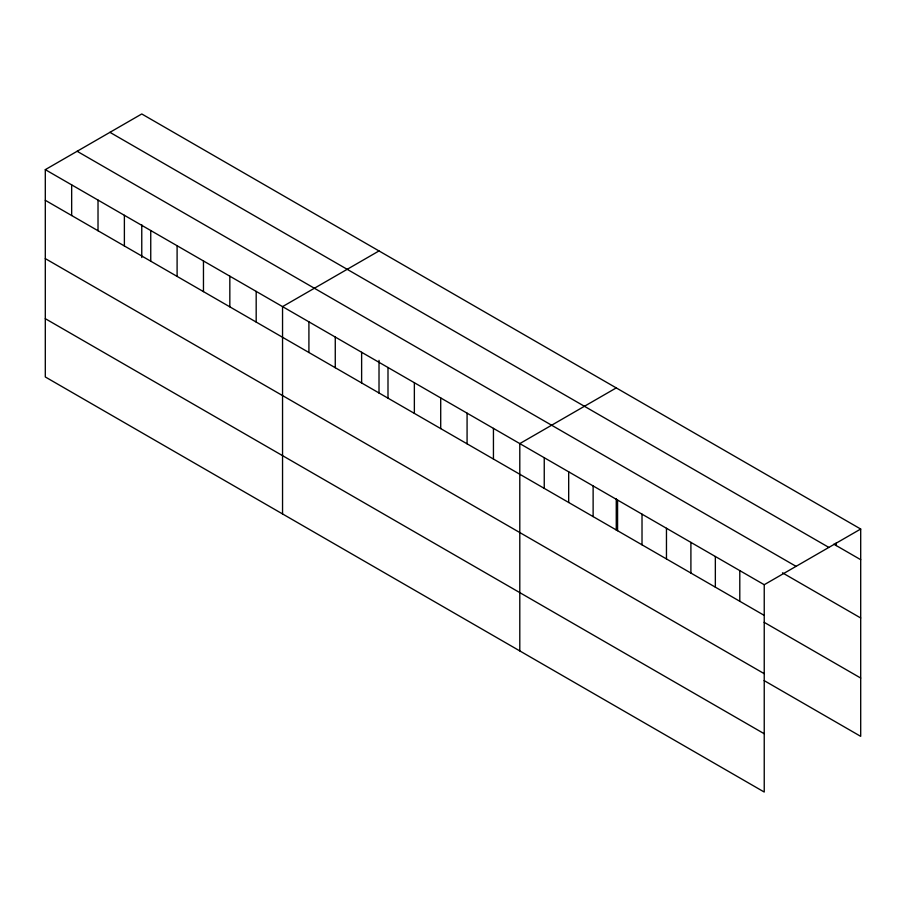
<?xml version="1.0" encoding="UTF-8"?>
<svg xmlns="http://www.w3.org/2000/svg" width="906" height="906" viewBox="0 0 906 906"><rect width="100%" height="100%" fill="white"/><g stroke="black" fill="none" stroke-linecap="round" stroke-linejoin="round"><path stroke-width="1.36" d="M45.3 169.649L764.234 584.721L764.234 792.037L45.3 376.964L45.3 169.649L141.766 113.963L860.7 529.036L860.7 736.352L764.143 680.599M379.014 250.939L282.547 306.624L282.547 513.94M616.261 387.904L519.795 443.6L519.795 650.916M764.234 584.721L860.7 529.036M833.814 544.166L860.7 559.693M109.932 132.333L828.865 547.417M77.135 151.279L796.068 566.352M782.478 572.83L860.7 617.983M45.3 200.305L764.234 615.389M764.143 622.309L860.7 678.05M45.3 258.606L764.234 673.679M45.3 318.674L764.234 733.747M836.261 542.796L836.261 545.582M739.794 570.61L739.794 601.267M715.344 556.499L715.344 587.156M690.904 542.388L690.904 573.045M666.465 528.277L666.465 558.934M642.014 514.166L642.014 544.823M617.575 500.055L617.575 530.712M616.261 498.708L616.261 530.101M593.124 485.944L593.124 516.601M568.685 471.822L568.685 502.479M544.246 457.711L544.246 488.368M493.442 428.379L493.442 459.036M467.077 413.159L467.077 443.815M440.712 397.938L440.712 428.606M414.359 382.728L414.359 413.385M387.995 367.508L387.995 398.164M379.014 360.362L379.014 393.125M361.63 352.287L361.63 382.944M335.265 337.066L335.265 367.723M308.912 321.845L308.912 352.502M256.183 291.404L256.183 322.06M229.83 276.183L229.83 306.851M203.465 260.973L203.465 291.63M177.1 245.753L177.1 276.409M150.747 230.532L150.747 261.188M141.766 224.756L141.766 257.519M124.382 215.311L124.382 245.968M98.018 200.09L98.018 230.747M71.665 184.869L71.665 215.526"/></g></svg>
